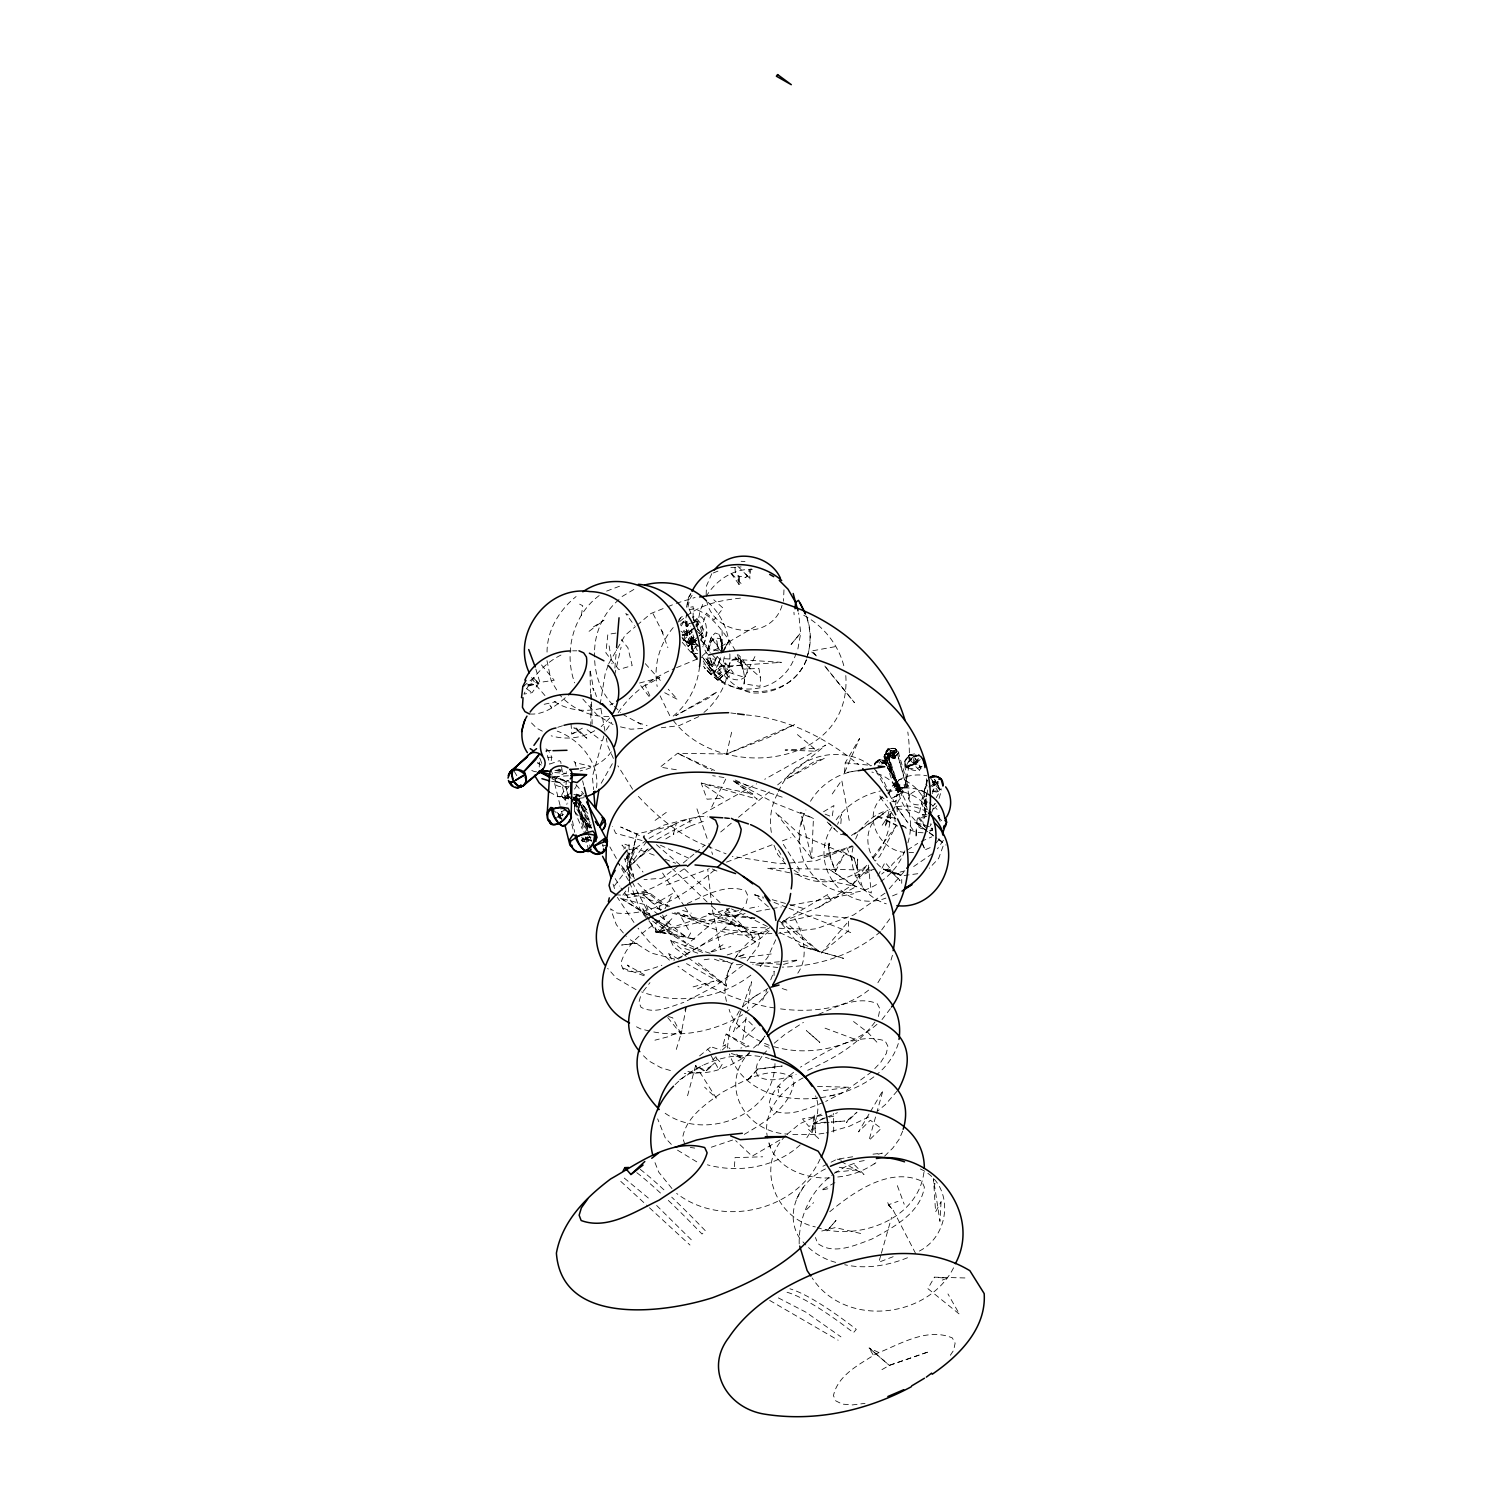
<?xml version="1.0" encoding="UTF-8"?>
<svg xmlns="http://www.w3.org/2000/svg" width="1492" height="1492" viewBox="0 0 1492 1492"><rect width="100%" height="100%" fill="white"/><g stroke="black" fill="none" stroke-linecap="round" stroke-linejoin="round"><path stroke-width="0.75" stroke-dasharray="5 3.75" d="M833.748 1132.111L833.468 1113.442M590.795 726.753L590.851 701.725M590.851 699.45L590.869 692.624L591.466 699.748M693.127 618.005L693.165 606.666L688.502 607.598L695.067 622.481M845.796 675.559C852.1 767.373 719.797 782.759 673.097 720.188M693.463 620.504L694.918 621.325L693.593 619.329M546.967 660.62L551.219 680.912L558.474 692.829M547.042 652.097C547.005 630.277 559.444 609.986 576.098 596.539M901.709 883.32L901.746 879.441M913.626 763.606L913.701 756.78L910.866 754.933L908.759 755.418L907.957 758.104L913.626 763.606L915.473 763.792L922.392 757.619M751.073 568.657L750.047 573.674L746.671 576.863M876.96 762.673L877.65 760.342L879.721 759.577L885.073 760.752L887.013 763.699L883.357 760.23L879.18 759.764L886.136 761.797L903.182 792.047L891.582 798.574L875.729 770.506M774.031 975.6L774.143 971.18L770.04 981.549M783.971 589.844L783.487 601.239M883.674 762.86L884.719 762.337L898.706 786.955A6.043 2.536 -18.6 0 1 905.495 784.848A6.043 2.536 -18.6 0 1 908.124 787.011A12.178 5.129 -18.7 0 1 902.38 787.72L901.746 787.683A12.178 5.129 -18.7 0 1 899.564 787.291L897.68 784.55C892.197 780.502 877.706 730.222 895.909 756.686C888.281 754.094 893.335 755.922 885.297 759.54L884.047 754.113L887.927 748.947M862.376 887.143L853.909 857.676L799.768 834.476L775.654 812.543L811.629 858.478L800.626 812.263L813.438 818.493L811.629 858.478L839.642 849.936L853.909 857.676L857.639 869.985M774.982 1063.609C774.18 1116.65 702.471 1142.574 662.821 1111.521M734.978 567.687L735.295 571.902L738.13 576.043L739.044 584.416L738.577 575.968L739.472 576.77L739.044 584.416L730.017 572.014L741.729 584.174M925.525 814.203L926.681 793.558L924.387 807.974L925.133 814.371M539.227 767.019L539.731 758.029M734.437 1166.688L735.034 1157.643L762.692 1156.785M689.957 642.754L690.759 641.709L690.796 643.705L689.957 642.754L691.094 642.511L692.456 649.542L694.88 651.612L694.134 652.396L692.213 649.151L695.869 653.533M722.706 1046.228L725.69 1044.885L722.706 1046.228L726.138 1034.049L749.04 1046.19L740.759 1048.055M727.35 1048.186L729.961 1027.596L739.976 1009.73M844.491 772.744L845.237 762.841L859.541 738.54L844.491 772.744L855.662 771.066M909.467 754.989L904.823 761.069L906.036 768.268L914.204 763.083L915.081 763.699L906.203 767.653L914.204 763.083M840.835 823.696L841.6 814.352L837.59 824.311M614.89 668.062L616.401 649.785M943.075 846.15L938.654 858.404L929.33 868.232M721.419 653.123L721.68 649.915M707.208 650.922L711.497 636.823L715.227 633L719.2 634.436M692.307 649.729L690.759 642.437L692.008 628.654M566.028 784.717L566.326 781.547M884.066 757.265C885.036 751.427 893.428 749.04 898.072 751.464L908.274 786.303M799.19 1243.88C798.649 1216.819 810.529 1190.467 832.834 1174.633M874.648 764.948L878.228 760.155L882.332 762.766M628.841 887.05L627.442 897.792L650.531 893.633L668.211 906.856M629.139 884.887L630.258 876.289L621.064 865.248M876.475 884.532C828.209 913.757 780.857 857.713 805.904 810.007M799.414 839.623L800.141 834.233M801.39 824.61L802.025 819.742M687.514 604.913L688.539 597.285L690.871 593.312M923.94 1172.32C917.822 1219.598 858.702 1241.046 817.336 1227.618M581.414 615.338L582.738 605.715L579.642 604.167M917.767 873.715L902.753 875.673L889.493 871.272L892.123 864.409L904.283 852.492M697.268 645.794L691.169 651.221L697.212 658.96L693.575 654.354L688.11 637.774L685.816 618.975L686.656 613.044M853.032 847.214C847.232 871.123 862.898 896.748 886.285 903.816M690.684 637.923L692.195 643.817L693.575 639.564M561.011 813.401L558.996 821.551M746.149 1017.488L742.792 1039.831L755.101 1027.671L746.41 1019.017L733.598 1031.681L751.502 981.755L747.492 1008.555M574.289 810.044L576.21 797.66L574.961 800.514M932.966 791.45L936.771 792.047L940.035 790.2L934.738 784.121L935.633 780.875L934.514 779.495A8.542 2.853 60.2 0 1 939.345 788.914L937.535 790.947L933.6 791.04M589.564 828.004L588.855 826.493L591.298 824.871M721.028 652.06L722.109 645.122M698.368 624.682C697.491 622.649 699.282 626.398 695.757 626.043M600.138 704.485L605.211 673.657L608.009 665.674M696.615 624.29L697.193 620.877M691.001 636.674L698.442 646.241L689.938 635.387M697.286 626.192L700.028 610.843L703.459 602.787M560.097 815.322L558.213 814.669M797.884 648.964L800.682 633.279L798.63 612.988M825.449 1168.945C800.272 1180.657 783.058 1213.127 799.843 1238.491M908.833 798.985L910.307 791.133M927.726 789.977L924.387 807.974L925.544 808.739A8.467 7.591 16.9 0 0 927.632 809.466M709.185 650.829L708.122 650.325L709.67 644.003L713.437 638.818L716.925 641.168L718.118 649.654M883.917 756.295L887.759 758.551L894.995 758.533L895.2 757.209L892.458 754.989M667.707 1017.525L681.079 1034.012L686.581 1005.422L684.94 1010.233M699.524 666.663C697.473 686.935 686.954 706.481 670.262 718.305M923.996 797.008L927.315 780.018L923.007 795.851M907.863 842.887C916.722 814.986 902.66 778.059 871.906 772.091M898.296 1043.542C894.547 1055.403 886.658 1066.668 876.792 1074.464M878.434 1016.462L879.982 1008.965L877.184 1003.65C857.303 995.276 835.632 1007.324 817.299 1014.858M686.469 607.281L688.539 597.285L692.046 592.828M629.475 880.373L628.449 869.892L636.786 833.897L674.328 825.412M889.064 794.322C891.694 777.518 912.675 772.8 926.756 775.784M693.631 637.998L691.766 646.577L693.612 640.329M919.576 812.487L921.552 803.311M687.943 607.113L689.677 599.225L692.046 595.271M904.693 763.699C905.644 768.082 913.999 771.961 919.426 770.226L920.974 768.1L920.359 766.403L913.701 756.78A10.071 3.506 60.3 0 0 908.945 755.642L904.6 762.002M731.621 732.236L726.623 754.019L677.592 753.273L660.173 767.13L678.431 770.096M908.106 768.044L915.249 769.219M919.426 770.226L913.29 764.109L914.13 762.804L915.211 764.837L919.221 762.543M628.449 869.892L636.786 833.897L620.672 827.016L639.583 835.688M913.775 764.762L906.371 766.776L906.782 764.967A10.071 6.043 -45.8 0 1 919.035 755.362L919.408 755.213M614.629 675.074L621.101 647.192M775.709 939.792L767.709 957.342L758.421 968.849M877.259 760.845L877.091 761.591A6.863 2.536 61.6 0 0 877.091 762.598M806.836 658.009C811.331 644.413 811.033 629.232 806.128 615.804M596.539 787.869C599.915 763.363 579.605 739.025 557.225 731.136M886.229 758.216L896.431 755.232A7.553 3.264 -18.7 0 0 898.37 752.266C894.846 743.575 882.201 751.129 885.726 758.85L892.458 755.94L897.307 750.868L895.181 748.872A7.74 6.378 -63.9 0 0 885.017 756.108L885.017 757.768L891.172 756.668L894.995 758.533M746.093 903.592L747.996 895.965L745.478 890.724C725 883.115 703.571 896.524 685.126 904.544M807.582 655.286C811.816 642.287 810.995 627.684 805.997 615.021M689.173 643.238L689.509 644.208L687.476 639.956M921.888 799.824L926.644 781.864A8.337 7.497 16.9 0 0 926.532 783.822L926.774 785.874L926.532 783.822M687.57 1095.743L695.608 1065.568L706.182 1070.79L712.654 1065.12L704.075 1070.566M640.46 996.637L638.968 1002.083L641.019 1007.287C654.596 1014.672 670.449 1006.559 683.802 1002.382M687.252 621.642L686.04 625.931L687.308 636.748L692.661 646.875M665.824 838.896L673.34 834.27L676.435 823.248L689.565 818.586L700.979 816.441L707.656 816.851M603.85 735.985L592.417 776.511L593.536 789.585M880.746 1255.499L878.825 1262.213L893.167 1256.693M881.38 1253.261L891.582 1217.416M892.44 955.29L890.482 961.948L877.352 983.62M885.726 758.85L891.974 754.56M939.046 798.425L941.62 789.809M720.543 657.804L717.671 665.563L720.934 657.394M717.204 656.368L713.885 663.642L711.199 664.723L708.998 662.317L707.879 657.021M676.286 1049.417L681.937 1030.767L667.931 1036.809L654.932 1040.185M703.664 645.402C706.052 636.58 709.39 623.19 701.072 616.625L697.249 618.024L694.899 621.194M932.463 793.576L934.384 787.328L932.369 791.45M782.05 605.454C771.233 642.045 713.456 636.562 706.574 600.567M693.966 637.308L692.195 643.817L686.432 630.818L684.809 617.539M708.569 649.43L712.542 638.371L721.997 652.675M748.704 571.305L749.413 569.347L749.917 578.952M904.842 850.888C900.086 862.917 891.899 874.125 880.914 881.287M682.273 635.928L686.078 633.913L687.458 630.333L684.175 632.794M881.828 764.221L883.357 760.23M931.549 812.73L935.186 803.423L929.852 809.578M762.673 1000.237L766.776 989.867M646.745 840.015L635.723 848.314L627.405 868.773L613.883 886.546M874.424 764.426L875.356 762.543M927.203 780.074L926.122 784.009L927.147 787.981M939.27 815.788L937.871 816.404M796.113 653.067C783.393 696.839 728.283 700.028 703.515 666.253M700.513 640.217C704.093 632.44 699.767 623.115 693.351 618.192M902.716 1131.085L899.061 1139.422L892.775 1148.094L884.271 1156.468M724.31 656.778C716.104 691.188 767.056 684.175 738.447 654.82M891.097 813.289L884.942 826.978L889.437 809.522L878.564 795.161L887.479 800.887M601.183 783.263L613.454 761.759M683.802 621.605L680.464 627.367L680.856 623.749L683.802 621.605L681.881 620.541L690.348 626.136M777.556 793.669C771.122 805.531 768.958 819.388 771.401 832.648M778.526 791.581C797.94 743.874 873.808 739.472 888.673 793.688M711.497 636.823L708.588 644.544L707.264 654.093L702.751 646.502M932.892 784.755L935.633 780.875L940.035 790.2M729.625 669.871L717.708 680.184L728.6 670.99M832.182 826.792C807.209 863.626 843.26 914.372 885.912 898.091M927.371 801.782L924.387 807.974A8.075 7.236 16.9 0 1 927.353 795.478M723.322 652.19L729.159 640.255C719.909 627.722 709.744 613.343 694.022 608.867L689.453 609.594M754.915 656.573L744.62 677.256M678.226 622.127L680.277 618.229L683.709 615.823M711.703 807.023L726.343 777.91L712.654 775.672M701.576 639.583C705.996 631.396 701.109 620.616 693.239 616.438M665.003 908.759L672.78 893.428L654.466 904.245L643.537 894.79L663.063 912.582M855.625 839.026C861.015 824.815 873.603 814.39 888.057 810.156M719.069 679.214L730.11 669.46L719.2 679.158M559.985 814.874L558.344 814.781M891.843 755.008L895.181 748.872M560.955 655.063C544.431 663.175 531.842 677.685 523.934 694.116L532.103 692.642L538.892 683.187M877.818 875.99L885.11 862.264L899.993 880.634L888.281 868.81L881.697 874.032M528.709 686.003L538.798 683.261L533.465 677.909L524.55 685.406M915.267 762.356L919.184 757.451M943.373 840.332L937.48 848.799M727.872 667.148L731.695 660.21L739.342 657.133L743.296 669.125L758.924 668.416L760.678 678.58L759.987 686.376L744.06 683.802L744.676 677.424L725.616 671.4L724.739 666.122L727.872 667.148L745.515 664.35M769.872 927.614C743.277 940.799 718.566 970.415 726.473 1001.374M736.19 956.894L737.943 953.705M724.179 649.132L729.159 640.255L735.314 650.475M803.386 1186.998L794.826 1202.16M806.836 1137.762C814.874 1125.733 821.607 1110.16 815.583 1095.855M820.115 1159.004C796.28 1211.206 721.886 1228.289 676.641 1193.432M608.717 663.679L624.999 635.368L635.368 626.621M729.159 640.255L722.165 652.396L720.748 638.837L715.06 637.886L712.952 640.087L720.207 650.624M936.249 797.642L938.431 793.875M964.932 1277.954L934.458 1277.171L927.875 1288.622L959.468 1314.21L947.98 1293.956M678.823 620.057L681.434 616.942L685.145 615.581M868.997 1114.076L858.478 1131.906L870.321 1120.212L881.194 1128.381L868.978 1140.447L883.022 1090.316L870.172 1112.099M806.351 659.968C797.605 681.825 774.74 694.694 751.614 692.866C733.038 688.894 720.785 672.109 709.95 657.767M874.965 1021.983C857.713 1045.463 830.969 1060.215 804.673 1071.592M953.575 1267.808C927.353 1319.338 844.285 1327.6 812.114 1277.879M806.426 659.8C788.205 705.268 720.543 699.636 701.594 657.599M761.964 1056.355L757.339 1063.535L755.586 1070.976L757.992 1076.366C769.741 1083.229 784.083 1078.287 796.131 1074.576M743.594 907.397C726.604 931.605 700.028 947.476 673.862 960.233M643.294 991.266L649.952 982.65M950.348 1355.258L953.705 1350.185L955.122 1343.136L952.325 1337.932C926.756 1326.985 899.228 1344.721 875.99 1353.822C859.672 1364.359 837.777 1374.971 833.45 1395.691L835.912 1400.951L842.29 1404.103L852.212 1404.942L865.024 1403.375M673.209 627.572C659.632 643.742 653.254 665.693 657.189 686.562M768.044 991.751L759.745 1001.617L744.452 1013.385M606.349 729.886L611.589 722.259M618.154 712.691C631.34 692.717 652.433 677.872 674.403 668.547M882.854 763.68L884.681 761.013M890.388 1008.667L881.474 1020.267M832.238 793.949L841.749 780.279L849.694 822.95M882.164 825.207L891.06 812.45M892.328 810.622C909.076 788.615 911.575 758.682 907.807 732.031M711.815 573.655L706.481 585.908L706.07 597.322M750.607 1051.151C717.484 1083.901 744.116 1132.204 787.552 1134.088M938.356 783.449L933.731 785.165L938.412 791.637M707.003 658.681L708.551 665.898L712.076 669.666L715.862 668.118L718.156 664.891M625.801 891.022L620.635 898.24L650.81 917.3L687.98 937.703L690.516 933.209L679.718 914.559C707.394 926.83 743.128 945.201 772.278 928.136M881.697 929.926L890.631 917.692M810.51 801.26C820.805 783.99 839.437 772.017 859.578 770.525M760.864 1041.565L757.656 1045.892L764.892 1036.157M785.538 1135.897C754.877 1165.644 775.448 1218.442 815.285 1226.909M702.881 644.451L704.802 641.858L707.096 632.254L701.65 627.442L706.35 613.081L713.997 619.907L723.154 608.195L713.829 599.784M762.375 1039.57L764.967 1036.063M827.687 894.547L782.479 921.478L819.089 907.117L852.286 884.924L867.337 864.689M872.801 857.322L896.039 826.046L879.739 856.315L875.151 861.089M706.033 596.744C715.582 580.444 733.038 568.657 752.322 569.329M906.017 786.396L901.205 789.287L898.184 785.165L893.913 787.59L901.187 791.581L900.478 789.175L893.913 787.59L893.428 785.165L897.68 784.55L886.882 753.106L884.812 754.672L893.279 778.003L887.815 753.889C893.745 747.417 884.346 755.064 892.458 755.94M611.272 751.782C603.962 762.114 592.287 768.399 580.052 770.916M896.356 749.711L891.041 754.989L898.165 751.707M897.587 826.064L878.023 816.795L889.885 809.112M574.364 806.799L578.952 801.185L576.565 797.66A16.654 2.406 -25.5 0 1 575.502 797.493L570.485 798.313M903.928 871.794L888.02 890.164M936.23 842.793L940.706 837.31M897.252 1090.932L885.334 1104.658L877.725 1110.981M873.23 858.124C884.831 845.498 890.948 828.097 890.705 811.014M927.11 814.93A7.236 6.677 -87.2 0 0 920.527 816.217L919.333 817.616L924.853 824.74M924.536 826.624A7.199 6.658 -87.2 0 1 924.219 817.877L925.394 816.497L920.527 816.217M556.404 818.082L559.146 815.434M836.191 819.817C846.635 804.897 862.842 794.9 880.485 790.965M878.378 816.348C856.781 834.606 870.75 872.951 898.911 873.995L900.142 875.207L895.405 873.007M609.818 717.95L601.164 726.641M878.023 816.795L878.713 816.049L896.841 825.281M753.516 1047.999L764.072 1038.413M625.036 859.765L635.723 848.314L627.162 850.179M742.792 1006.764L752.975 997.682L771.066 986.436M763.102 1054.564L769.368 1047.962M874.76 1068.589L880.877 1062.118L886.397 1053.315L887.852 1046.097L885.166 1040.931C855.42 1031.569 825.039 1052.233 800.421 1067.172M747.1 960.904L758.514 946.021L760.305 938.673L757.861 933.582C730.11 925.506 702.415 945.219 679.196 958.368M715.992 1056.634L712.784 1059.991L716.682 1057.716M722.389 1049.92L726.679 1045.911L729.961 1048.671M882.537 796.933C861.518 815.378 878.825 850.179 904.581 852.38M819.089 907.117L856.147 886.565L828.937 869.146L852.286 884.924L869.053 867.449M632.459 876.457L627.405 868.773L648.106 848.817M675.093 1084.609C697.939 1062.397 731.584 1051.002 763.195 1057.026M703.944 712.43C722.016 697.473 731.938 673.433 729.569 650.12M915.1 763.27L918.065 760.081M896.412 788.298L900.291 784.344L898.109 785.09L887.721 753.423L892.216 756.481L898.855 753.068L894.958 756.183L894.212 754.654A7.721 2.797 60.7 0 0 889.4 749.133A7.721 2.797 60.7 0 0 887.143 751.166L883.935 756.369L893.13 783.766L896.412 788.298L887.647 753.385L885.968 753.404M787.142 1134.312L799.563 1123.868L822.167 1113.666M806.519 1209.62L813.606 1202.645M619.012 599.56C604.204 612.037 595.084 631.284 594.599 650.512M647.304 849.246L627.405 868.773L624.719 858.497M629.68 882.462L640.963 911.556L658.233 932.034L695.216 939.326L671.419 933.6L642.716 908.777L655.827 932.034L658.233 932.034L672.183 918.419M933.47 783.971L937.554 781.491M706.182 1070.79L714.855 1062.733M626.286 857.042L635.723 848.314M714.481 870.06C687.495 892.589 653.85 916.554 617.017 913.067L610.545 908.777L616.345 924.742L626.323 936.472M769.182 930.971C757.171 942.217 742.475 950.721 726.585 955.085M891.526 798.5L903.182 792.047M876.979 1024.351C848.612 1048.596 807.023 1057.25 771.401 1045.892M655.827 932.034L663.157 933.414L655.678 927.334L655.827 932.034L671.419 933.6L658.233 932.034L670.878 920.583M884.271 763.4L885.8 762.076L884.029 763.046M888.71 754.094L896.095 750.495M683.187 640.217L692.363 632.03M565.282 697.734C555.509 706.406 543.237 715.246 529.492 713.959M702.49 655.715L708.607 650.27L709.222 651.202M719.573 678.823L722.613 682.049L733.206 672.631L725.429 662.952L710.975 674.347L721.811 664.835L727.648 669.181L717.037 678.636L715.918 675.279L703.72 663.959M893.913 787.59L897.345 784.55L895.088 782.796L897.68 784.55L894.715 786.937L900.068 787.44M800.216 1144.905C775.598 1167.397 739.006 1173.421 707.376 1164.804M829.776 1211.728C853.834 1191.754 889.959 1166.464 921.758 1181.179L924.369 1187.11C920.396 1213.35 892.906 1227.655 871.682 1239.143C855.289 1245.242 833.73 1255.313 817.728 1243.47L815.434 1237.483M767.392 926.476L729.868 908.106L683.131 947.924L698.442 953.444M637.084 625.167L650.904 613.51L665.693 607.561M742.979 965.249L715.507 985.951L685.779 1001.468M697.603 637.289L692.493 641.504L695.216 639.732M699.3 635.872L702.695 633.074L697.566 629.568M683.299 862.917L693.985 854.077M695.757 852.603L704.672 845.255M720.692 831.995L731.36 823.155M738.484 817.28L770.525 790.779M777.649 784.885L825.71 745.123L764.725 779.272M774.255 1043.188L784.867 1034.441L803.405 1022.393M559.985 815.993L555.695 810.697M793.613 1072.244C783.319 1080.805 771.084 1090.335 769.051 1104.434L771.364 1109.675C788.168 1118.254 807.731 1108.5 823.826 1102.252M871.701 1071.834L845.125 1091.342L825.766 1101.413M711.889 665.917L712.635 666.682L707.991 662.411L713.903 667.95M699.58 1055.888L711.982 1045.892M679.699 621.511L684.865 617.39M686.581 616.01C701.744 604.018 721.643 600.138 740.442 598.143M695.496 640.404L693.948 640.516L694.862 640.236M622.089 596.52L636.898 587.624M876.457 761.2L875.543 762.263A6.863 6.378 54.2 0 0 874.536 765.004M932.22 853.797L913.477 866.665M691.467 630.78L688.856 632.85L692.027 637.177L690.927 639.882L697.846 646.129M866.833 865.453C847.381 882.257 816.478 888.617 794.677 872.428M737.346 661.143L742.736 664.667L739.342 657.133M694.06 628.449L684.921 634.137M699.039 635.89L702.695 633.074M749.581 1053.483C731.397 1066.556 707.506 1077.709 684.921 1070.659M599.169 595.588C572.779 615.04 563.603 652.619 574.681 682.851M640.795 856.408L652.974 847.269M589.06 631.321L603.98 620.168L591.97 627.852M678.133 866.181L662.056 878.21L644.022 879.59M684.119 868.848C664.425 882.611 641.206 897.643 616.14 894.734M868.605 990.128C843.577 1010.476 807.676 1012.826 776.922 1008.406M837.758 1176.983C852.118 1175.659 865.957 1170.008 877.538 1161.466M708.607 650.27L701.259 640.255M874.181 1163.984L875.841 1162.734M921.888 766.31L915.64 769.145M709.726 665.544L707.003 658.159L710.36 668.547M655.1 820.395L666.887 811.965M930.318 777.593L935.167 784.344L938.673 781.845M750.849 975.153C720.431 998.801 677.722 1005.16 641.672 991.9M880.429 931.679C853.349 955.067 817.653 966.331 782.2 967.133M692.139 629.866L685.667 634.137M666.849 915.081C649.281 928.136 626.808 941.079 620.821 963.59L622.929 968.942C635.2 975.6 649.691 969.371 661.87 965.268M884.998 893.167L853.573 914.988L816.572 928.677L778.582 933.227M591.914 840.91L586.524 839.53L582.402 841.749L581.824 840.22L583.67 836.881L591.634 840.686M851.447 835.464L883.749 813.55L852.902 835.222M907.397 850.03L917.729 843.39M752.975 997.682L757.097 994.903M696.727 640.348L688.017 646.316L681.993 637.308M921.907 766.403L920.005 767.671L919.408 765.788A10.071 3.506 60.3 0 0 913.701 756.761L908.46 762.039L907.08 768.287M919.389 1251.042C952.232 1234.126 954.6 1181.589 917.487 1167.788M873.864 1076.851C832.499 1107.978 749.413 1110.775 729.402 1053.986M696.652 640.478L688.017 646.316L693.631 642.548M679.737 1079.798L690.33 1073.084M694.75 1070.23L702.508 1065.325M884.047 763.195L885.148 762.598M822.148 1115.419L802.472 1118.925L808.906 1126.497L822.819 1118.422L833.767 1116.109M648.125 833.599L663.959 825.076L689.565 818.586L690.386 825.971L673.34 834.27M698.76 716.608L679.047 725.672L661.31 727.742M823.528 811.76L833.935 805.512L832.088 816.982L821.794 812.786M834.308 1173.327L845.703 1166.52L857.378 1162.212M695.962 624.924L697.025 624.29M682.627 635.126L694.284 628.281M755.679 626.323L710.005 652.881M853.051 846.244L816.068 860.753L787.142 863.215M779.831 1140.019L752.099 1156.188L735.649 1140.615M881.958 1369.637L889.344 1365.367L929.124 1351.621L889.344 1365.367L869.034 1347.929L873.454 1355.351M722.967 944.772L709.67 952.437L730.838 946.581M887.665 793.166C899.769 785.911 916.144 786.228 927.875 794.08M803.162 1077.858C781.454 1088.936 761.424 1113.33 767.765 1138.75M906.371 766.776L921.907 757.936M928.845 786.993L937.927 781.864M931.735 786.788L935.13 784.848L933.973 784.065M742.606 1014.653C715.806 1031.009 682.571 1037.966 651.724 1031.569M930.169 847.624L923.156 850.682M819.537 1120.455L837.441 1112.696M885.017 757.768L892.85 753.367M893.988 752.733L897.307 750.868M656.984 839.567L756.593 783.822M744.303 1134.368C764.501 1122.413 789.361 1107.679 794.005 1082.8L791.637 1076.888C769.07 1064.542 742.624 1081.719 722.445 1092.181C706.257 1103.707 686.32 1116.669 682.627 1137.687L684.623 1143.674M570.988 723.508L571.828 733.971L583.428 727.592M834.923 1182.652L821.141 1190.168L831.436 1188.005M589.471 836.975L583.876 839.977L581.675 837.143M868.754 1116.948L849.302 1126.292L826.195 1132.932M590.981 837.143L583.577 838.56L586.524 839.53M566.139 809.298L558.456 813.401L559.929 816.292M559.071 816.665L563.771 814.259M610.023 705.007L613.268 703.31M894.715 786.937L898.184 785.165L902.38 787.72M822.931 1166.24L829.03 1163.201M831.081 1162.193L837.18 1159.153L852.79 1156.766M606.629 591.093L620.336 585.946M676.435 823.248L648.591 838.635L627.405 868.773L627.2 852.51M594.711 730.707C581.656 738.372 565.692 739.976 551.201 735.817M909.691 754.877L915.64 753.647L919.93 755.288M907.957 758.104L909.374 757.675L915.473 763.792M864.689 873.958L870.657 871.123M921.235 841.376L931.903 836.825M697.305 988.916L713.959 981.158L689.621 987.835M897.121 893.969L889.736 897.028M581.88 839.194L584.211 838.933L585.013 844.77M571.828 733.971L579.232 730.782L586.822 738.223L573.842 727.798L579.232 730.782L575.931 727.872M584.174 797.698L571.399 799.283L575.968 798.462L575.408 797.362A16.654 2.406 -25.5 0 1 576.919 795.292A8.337 1.194 -25.4 0 1 582.384 793.986A8.337 1.194 -25.4 0 1 577.46 797.567L587.177 810.417M887.852 749.003L893.839 748.369M732.609 1140.037L710.752 1147.404M886.006 761.666L884.719 762.337L899.564 787.291L895.946 785.407L897.68 784.55L884.812 754.672L886.957 753.684L891.47 755.269M739.566 956.577L745.496 954.097L737.216 956.969M739.472 576.77L738.13 576.043L745.552 577.311M676.529 667.67L702.005 657.058M744.862 577.609L747.38 576.565M667.801 606.722L674.142 604.167M676.249 603.309L695.141 597.434M713.288 572.965L719.032 570.69M942.235 1280.117L946.972 1278.271L934.458 1277.171M907.49 1257.756C887.721 1265.664 865.733 1269.394 844.696 1264.712M666.346 885.054L709.315 868.698M726.492 862.152L773.77 844.174M782.367 840.91L790.947 837.627M693.165 637.084L692.139 637.457M824.498 855.867L852.174 845.815M887.759 1202.627L888.598 1204.734L898.016 1201.321M690.386 825.971L706.443 820.302M854.935 875.879L874.443 869.071M574.662 800.626L580.854 798.481L578.803 800.085L589.657 820.413M904.861 870.862L894.118 873.659L882.705 868.792M664.854 930.598L658.233 932.034L729.868 908.106M883.712 762.916L887.031 763.009M937.666 816.031L939.214 815.527M887.74 753.796L884.812 754.672L893.279 778.003L887.74 753.348L884.812 754.672L887.945 754.15M781.491 922.541L815.434 914.988L848.65 918.065M557.747 727.294L563.995 725.317M930.001 831.156L932.481 830.167L930.84 823.696M573.655 798.593L575.408 798.071L578.15 800.7L573.991 803.274L578.952 801.185L591.615 825.71M783.524 964.41L798.574 959.971L752.658 964.224M934.607 783.524L932.164 780.596M527.291 684.977L536.728 682.385L538.724 683.411L522.946 686.189M566.382 798.407L569.608 797.586M901.149 787.627L896.17 788.914L893.13 783.766L900.59 787.534M878.042 1154.23L882.294 1153.148L869.519 1154.547M821.775 1231.031L835.333 1227.562L860.697 1233.492M736.153 1056.019L741.505 1058.332L744.06 1057.679L731.378 1053.501M737.179 688.689L741.524 687.607L744.06 683.895L744.676 677.853L743.333 669.908L737.253 654.503M658.233 932.034L706.63 920.601L745.105 913.57M544.17 704.299L555.882 701.706M897.27 789.697L901.746 787.683L896.17 788.914L899.322 793.744L897.065 789.734L898.184 785.165L899.695 789.156L897.196 793.11L901.746 787.683L899.135 790.685L901.187 791.581L900.478 789.175M738.671 910.568L723.247 913.831L755.138 917.953M749.693 908.255L758.495 906.39M891.395 757.656L895.144 757.153L892.104 754.821L889.4 749.133L890.799 755.567M601.071 708.402C585.498 712.206 567.669 710.565 554.241 701.408M897.028 806.799C907.863 804.598 919.464 806.836 928.658 812.991M859.317 1161.503L867.84 1159.862M580.202 768.38L590.851 766.328L575.147 762.617L574.01 761.293M929.647 830.727L932.481 830.167L930.467 826.27M835.016 646.689L810.622 651.165L816.329 655.771M756.425 911.519L770.003 909.038M772.278 908.609L781.323 906.968M790.368 905.308L853.76 893.745M682.124 634.753L683.709 634.473M915.659 755.083L920.657 756.351M812.581 1098.765L819.015 1097.664M830.167 1095.725L837.758 1094.419M695.44 1073.196L699.319 1072.543L684.362 1073.531M615.991 633.093L607.841 634.38L605.883 652.843L618.751 669.535L632.179 665.6L627.89 647.696L621.269 639.583M554.949 770.525L561.645 769.462M546.091 750.98L552.32 750.028L545.941 750.905L549.895 764.016L559.351 760.696L560.731 761.685L562.372 772.035L566.699 771.961M823.957 1133.249L815.024 1134.554L791.786 1134.442M704.187 959.748L710.882 958.815M740.797 958.032L771.252 953.966M823.342 1090.615L849.041 1087.258L816.646 1086.344M834.905 1172.208L856.352 1169.914L839.25 1167.266M741.114 561.29L744.993 561.458M731.695 660.21L740.032 659.427L760.491 677.517M669.647 906.259L630.78 893.764L648.647 892.123M829.086 1122.432L815.676 1123.662L811.797 1132.95L814.166 1114.002L815.695 1132.857L813.662 1122.954L829.198 1121.984M831.324 1122.226L844.714 1120.996L831.398 1121.835M784.923 863.402L780.484 863.775L732.274 856.352M642.66 728.432L630.855 729.215L618.863 726.492M730.838 567.669L741.095 566.941M719.759 666.644L781.398 662.336L722.52 658.55M694.545 653.627L697.771 653.403M556.553 770.338L563.137 769.891M568.396 775.784L550.25 776.884L568.154 780.67M814.054 748.331L785.109 750.047L815.192 751.185L814.054 748.331L796.131 733.542M574.98 796.15L587.923 796.038M741.319 964.559L736.787 964.709L732.87 962.265M916.051 755.064L910.978 755.698L906.819 758.085A9.847 7.106 -7.1 0 0 904.6 763.419L908.945 797.12M724.291 929.46L763.102 933.805L771.923 933.6M549.392 792.047L557.523 796.355L572.965 797.138M918.867 755.232L913.701 756.78L915.342 762.636L920.974 768.1M894.976 757.768L891.694 757.563M547.974 757.321L552.189 757.246M608.773 716.533C590.086 717.204 572.014 708.756 559.668 694.824M572.611 650.829L576.845 650.81M630.78 893.764L650.531 893.633M829.906 1177.878C804.747 1179.37 773.695 1167.21 768.156 1140.149M898.949 873.697L894.118 873.659L882.966 868.848L889.493 871.272M871.608 870.153L767.205 868.139L792.289 873.324M896.934 808.701L914.167 810.809L927.632 817.019M909.057 852.51L913.552 852.641M781.36 964.336L748.667 962.098M727.704 961.557L720.3 961.333L713.754 958.964M765.62 927.837L745.049 927.185L698.909 918.699L672.332 912.283M779.346 928.266L802.23 928.975M886.435 790.126C901.41 789.604 917.095 794.471 926.588 806.65M694.843 644.395L686.04 642.157M922.914 828.899A7.236 6.695 -87.2 0 1 918.046 817.56L924.219 817.877M923.082 832.778L916.592 832.443L904.823 827.575M694.246 644.731L690.031 644.227L683.056 639.285L692.419 644.469L687.607 643.015L682.59 638.296M729.196 818.231L722.632 817.821L731.378 818.362M554.819 772.576L566.158 773.341M918.643 755.698L909.449 757.768M712.505 658.998L714.463 659.184M845.237 762.841L871.57 765.415M754.672 918.531L708.327 913.626L745.049 927.185L718.361 920.228L763.102 933.805M891.806 801.223L895.517 801.652L897.102 794.098L895.554 805.307L892.981 799.488M674.421 959.02L651.165 953.034L627.759 938.151M755.773 964.802L777.724 967.543M730.856 712.971L737.533 713.829M746.448 714.966C788.074 718.379 826.699 738.409 858.571 764.613M878.247 760.155L878.9 760.286A6.863 2.536 61.6 0 1 881.455 762.412L881.94 763.065M690.255 1147.441L694.694 1148.094M573.972 800.048L578.15 800.7L575.408 797.362L584.771 834.755M568.396 797.996L557.523 796.355L569.739 798.929L562.353 797.362M845.293 835.035L839.847 834.121L828.881 823.715M895.89 818.306L886.696 816.721L894.305 819.388M573.823 794.453L581.749 795.907L574.662 793.539M774.665 1007.995C739.584 1002.699 706.108 987.667 677.909 966.182M551.648 781.304L559.78 782.796L567.165 789.082M794.565 873.808L856.147 886.565M637.886 722.632L647.062 725.578M573.655 799.749L578.15 800.7L573.749 803.367L578.821 801.428L579.269 805.344L578.952 801.185L575.893 803.647L576.565 797.66L587.438 811.443M837.18 1159.153L841.469 1160.123M602.488 844.957L606.647 845.927M556.143 770.562L562.372 772.035L558.885 768.995M661.273 909.598L656.853 908.535L661.217 909.822M649.486 1031.028L640.516 1028.865L633.223 1025.079M703.832 1070.808L695.608 1065.568L716.272 1098.131L704.653 1087.202M835.725 1262.363C823.211 1259.099 811.387 1251.713 802.957 1241.848M658.513 914.801L646.372 905.01L620.635 898.24L653.347 918.046M769.163 1045.295C752.714 1038.637 734.213 1027.615 729.103 1009.357M642.082 840.555L615.655 833.282L612.485 826.307M552.32 777.463L568.806 782.069M768.343 906.838L754.71 894.808L763.475 897.252M772.222 899.713L787.552 904.003M789.753 904.618L805.065 908.908M898.911 873.995L882.966 868.848M800.477 946.133L843.539 958.349L800.477 946.133L780.82 922.727M672.127 913.048L709.241 924.033L677.405 912.358M670.449 1070.547L661.012 1067.75L648.759 1060.887L642.642 1054.956M668.472 1016.537L672.668 1017.824L681.079 1034.012M718.547 651.016C716.346 650.456 707.003 647.379 708.122 650.325M927.632 831.641L914.783 822.241L932.108 827.594M903.816 826.27L901.616 825.561L903.742 826.4M582.16 839.157L583.297 839.399L583.335 837.926M682.609 910.418L691.244 913.179M782.181 988.543L787.664 990.334M765.415 1057.306L769.312 1058.574M712.355 1047.235L720.804 1050.014M782.181 797.176L732.926 780.558L757.283 799.19L701.221 783.095L707.04 799.208L723.732 798.127L701.221 783.095L752.826 794.117L732.926 780.558L774.833 803.162L813.438 818.493M764.408 1045.706L768.622 1047.16M555.733 781.416L559.78 782.796L551.891 778.544L553.439 780.241A11.377 8.337 3.6 0 0 568.545 780.428M551.723 775.971L570.858 782.647M710.173 953.276C687.271 946.767 667.894 932.258 648.927 918.401M622.966 968.084L646.222 976.533M825.039 1028.156L858.795 1040.707M654.186 855.196L624.178 843.95L625.446 848.221M664.91 859.224L675.634 863.234M686.339 956.372L673.619 946.935L670.598 940.184L704.69 953.202M719.61 958.89L732.385 963.776L727.425 972.765L726.343 986.007L686.525 963.608M754.71 894.808L763.307 898.184M774.031 902.399L786.918 907.472M789.063 908.311L851.335 932.817M693.836 640.236L695.869 643.238M778.376 1297.909L805.885 1312.158L840.928 1336.869M705.38 845.46C678.45 834.681 655.417 815.285 636.133 793.912M707.45 846.3L726.063 853.834M852.286 884.924L871.347 892.999L868.307 865.062M581.992 840.63L582.794 839.548M902.119 825.542L905.924 827.202M636.058 989.662L616.345 978.174L607.654 968.345M715.918 675.279L714.649 674.235M694.116 640.385L695.16 641.821M660.378 845.199L691.561 859.485M712.355 868.997L718.585 871.85M712.169 670.691L711.255 669.815L720.375 673.638C717.447 669.087 726.529 679.401 718.305 673.713M714.612 770.487L677.592 753.273L712.113 770.73M735.183 780.036L749.581 786.732M878.732 1352.479L869.034 1347.929L889.344 1365.367M581.824 840.22L587.811 843.073M711.255 669.815L717.447 672.78M779.887 932.593L819.5 951.971L783.692 920.377M892.104 754.821L895.909 756.686M710.733 673.769L706.108 669.684L711.926 674.776M629.139 966.928L627.274 965.063L646.577 976.048M664.705 692.736L677.443 699.412L668.248 689.211M542.305 731.173L536.635 728.171L529.418 720.841M537.53 763.102L541.279 765.098M628.244 614.909L625.726 613.548L634.436 625.446M938.263 817.094L941.825 820.805L941.154 819.686A6.714 2.182 60.4 0 0 938.617 816.851L938.207 816.609M622.332 714.164L640.945 724.291M886.173 869.388L891.806 872.466M891.694 755.12L895.293 757.134M678.562 959.132L668.602 953.537L671.568 958.964L669.908 955.663M613.044 724.534L597.621 715.507L582.812 699.021M841.022 1161.354L864.036 1174.521L852.193 1162.51M696.745 1161.839L675.857 1149.157M769.685 1300.427L838.131 1340.208M933.768 1183.1L935.204 1183.958M655.268 919.203L664.891 925.04M717.95 680.445L704.466 667.912M726.138 1034.049L748.275 1048.037M794.005 870.172L799.246 873.529L798.947 868.792L782.05 842.29M803.703 615.226C823.938 626.174 839.269 645.682 844.416 668.211M572.331 796.877L578.15 800.7L573.749 797.101M777.873 1086.083L780.185 1087.668L777.873 1086.083L778.47 1092.592M587.121 729.737L601.761 740.909M688.241 643.108L682.739 637.849L684.231 638.035A4.196 1.604 59.4 0 0 684.157 635.387M526.62 688.763L532.103 692.642M914.783 822.241L927.371 831.156M929.162 832.443L936.361 837.534M938.17 838.821L941.769 841.357M654.466 919.93L685.443 942.217M624.271 1178.083L650.661 1199.978M929.479 832.984L936.827 838.355M938.654 839.698L946.003 845.087M684.996 640.945L682.777 638.651M722.128 665.301L712.486 655.025M688.166 957.715L726.343 986.007L695.776 960.885M899.322 790.182L901.187 791.581L897.811 788.783M558.791 816.739L561.887 819.071M853.536 1021.516L867.766 1032.389L878.117 1043.523M725.354 913.738L740.89 925.693L752.546 938.002M779.421 921.068L819.5 951.971M558.176 816.926L561.477 818.679M669.479 960.158L648.833 941.377L637.998 928.117M716.72 672.444L719.703 674.85L717.82 671.698M660.247 916.219L684.511 935.801M670.598 940.184L688.595 954.973M873.697 1351.938L875.99 1353.822M656.443 844.659L679.923 864.856M736.563 1054.191L741.505 1058.332M929.236 802.752L937.088 809.317M705.809 658.737L714.164 665.618M558.791 815.658L561.887 818.437M921.385 826.605C909.188 815.192 896.319 799.376 897.587 781.771L899.396 779.645L902.343 779.272C914.409 784.046 924.779 795.684 927.036 808.571M808.515 1129.388L820.096 1139.832M711.889 906.315L744.676 934.757L755.418 941.918L751.446 935.148L726.567 908.908M684.604 869.109L721.96 904.32M620.784 1181.384L647.789 1206.226M649.468 1207.774L689.975 1245.037M645.98 916.032L631.564 901.877L620.933 887.982M827.202 822.017L834.867 829.123M656.629 1205.48L693.351 1241.81M707.077 901.951L672.612 868.941M708.029 602.32C720.99 613.622 728.749 630.967 729.513 648.032M711.125 674.347L709.297 672.594L711.591 674.906M695.981 630.314L703.515 637.569L699.002 632.888M558.12 816.087L561.477 819.332M717.298 656.834L725.746 664.388L715.209 673.769L714.649 672.407M552.264 808.925L556.721 813.233M913.981 763.923L913.887 762.543M612.746 704.839C599.765 691.113 593.797 671.549 594.655 652.769M614.35 706.387L620.747 712.617M708.887 672.165L707.506 670.729M737.813 566.307L749.618 578.187L743.837 571.921M697.883 629.493L702.079 633.746M637.923 883.283L646.801 892.272L662.038 903.928L659.24 907.267L661.777 913.067M707.376 1049.081L710.36 1052.084M716.309 1058.126L722.277 1064.15L718.92 1069.671L709.483 1052.811M703.086 642.362L709.297 648.703M697.342 657.487L691.169 651.221L696.764 657.636M738.484 660.658L734.418 656.424L736.06 658.308M533.465 677.909L538.724 683.411M671.96 1188.546L658.737 1172.134L653.757 1159.508M671.344 1144.383L665.339 1138.042L657.655 1118.869M895.536 749.077L897.196 751.539M915.64 1253.541L893.242 1210.292L888.206 1204.809M567.501 795.031L571.511 799.432M682.254 642.362L697.062 659.371M645.29 663.66L662.131 682.404M701.165 640.292L702.154 641.411M828.116 844.024L830.969 858.609L835.408 871.459L835.203 867.505L844.062 854.972L835.408 871.459L829.925 856.65L828.116 844.024L829.328 845.367L829.086 843.148L829.328 845.367M579.101 803.274L587.923 813.42M544.953 695.57L536.654 685.872L530.145 674.943M888.598 1204.734L893.242 1210.292M824.834 666.047L854.506 702.713L823.733 664.928M785.743 864.129L777.873 854.674L773.117 843.129M541.465 664.91L554.241 680.259L539.88 682.385L535.87 669.143M562.074 796.374L567.781 803.237M574.905 811.835L587.736 827.314M885.353 758.719L884.327 757.414L885.297 759.54M575.408 797.362L586.598 834.401M631.004 878.434L618.378 863.159L628.542 880.522M576.005 784.568L583.838 794.061M827.594 895.815L831.809 900.944M813.476 652.34L816.404 655.939M918.046 817.56L926.327 828.228M624.812 848.594L622.015 844.994L623.544 849.135M626.211 850.403L642.977 872.037M576.975 797.623L586.915 810.454M649.113 696.522L638.874 683.205L659.818 677.685L645.327 685.63L649.859 695.776M632.589 789.212L617.875 765.788M703.459 658.42L719.349 680.035L702.135 656.611M899.918 811.667L913.011 829.832M633.969 922.504L617.371 897.345M877.65 760.342L879.758 763.289M591.354 828.414L581.134 814.035L588.408 828.396M896.394 806.351L906.987 821.402M685.145 632.03L684.007 630.389L682.609 632.701A3.917 1.492 59.4 0 1 683.243 633.522L684.119 635.405L686.917 635.592L686.133 633.802M573.916 803.218L591 827.762M932.146 781.006L934.384 784.326M589.844 827.183L581.134 814.035L588.519 827.165M890.668 811.368L895.536 818.81M662.579 873.025L683.765 905.364M685.014 907.267L691.262 916.778M669.759 715.656L660.117 695.85M615.17 878.564L619.777 886.099M718.752 634.025L721.531 639.844L722.24 649.654M697.342 650.549L690.237 636.58L685.816 618.975M514.255 771.383L517.183 776.288M899.117 787.142L884.719 762.337L896.375 783.673M616.401 858.46L609.874 846.897M778.47 850.123L783.822 859.858M572.592 801.335L587.979 829.291M592.529 688.054L593.872 690.498L589.937 669.404L590.515 693.071M632.235 882.014L649.785 915.342M653.048 613.734L662.989 633.13L661.385 629.755L667.875 647.677M898.37 752.061L898.855 753.068M938.524 817.784L940.202 821.309M591.392 827.687L578.952 801.185L590.217 828.582M922.28 843.67L925.003 849.526L922.448 843.689M613.398 758.402L607.803 746L606.33 738.409M725.616 671.4L726.138 672.594M846.71 847.605L852.547 860.828M695.999 624.607L699.972 633.69M662.616 914.988L667.689 926.569M574.327 810.548L582.272 829.03M585.797 837.254L588.445 843.409M586.897 830.746L575.8 803.796L575.856 796.28L589.172 834.606M587.755 832.816L591.168 841.115M550.679 769.331L553.01 775.15M742.233 665.059L740.032 659.427L743.296 669.125M692.754 650.027L691.318 646.297L692.698 650.064M897.345 1185.655L904.189 1204.231M626.584 857.452L634.977 880.299M646.372 905.01L650.81 917.3M540.123 758.719L542.23 764.743M589.918 836.732L591.392 840.984M696.95 808.832L708.14 841.432M708.887 843.595L712.617 854.468M595.14 692.512L596.483 696.559M888.225 762.598L893.279 778.003M613.081 884.178L614.518 888.561M720.151 636.338L721.83 648.311M708.737 662.317L709.297 664.127L707.339 658.755M603.253 846.952L602.619 844.864M692.997 634.79L693.873 637.718M627.983 856.781L633.708 876.009M587.233 836.583L590.44 847.4M768.94 1142.779L771.383 1151.078M709.726 657.897L712.281 665.805L710.957 657.45M720.748 638.837L722.072 643.798L722.165 648.237L720.748 638.837L721.643 652.508M582.607 780.82L583.726 785.202M585.312 836.919L588.613 850.142M562.484 786.862L566.848 804.412M571.753 824.143L573.394 830.727M566.587 773.061A13.894 6.677 -13.7 0 0 554.465 782.796L561.011 809.261M561.57 811.462L562.652 815.863M568.21 796.411L565.86 786.732L568.956 802.696M576.024 766.366L575.147 762.617L575.688 767.019M720.468 949.136L712.02 907.882L707.842 870.265M572.48 820.917L574.681 832.331M926.607 784.121L926.942 785.911M600.959 709.054L605.547 734.232M609.146 645.887L612 663.791M741.655 664.276L742.457 669.33M686.432 630.818L687.308 636.748M690.74 639.993L691.262 643.761L689.435 643.518L691.654 646.633L691.094 642.511M926.401 778.749L926.961 783.188M894.64 816.795L895.163 821.514M793.93 612.242L794.136 614.76M897.065 807.247L897.252 811.723M925.32 814.427L924.835 799.917M591.541 701.949L592.156 724.105M628.971 844.248L629.624 880.205M738.521 658.028L738.54 659.016M722.091 630.594L722.333 652.806M787.049 1292.277A126.82 23.387 41.5 0 1 853.48 1332.692L856.296 1329.335A126.82 23.163 41.5 0 0 789.921 1288.827M931.083 824.199A7.236 6.677 -87.2 0 1 930.262 825.878M932.444 828.489A7.199 6.658 -87.2 0 1 930.784 829.067M636.786 1172.675A133.254 12.216 47.2 0 1 662.206 1194.644M668.304 1200.407A133.254 12.216 47.2 0 1 702.005 1234.015L705.38 1230.788A133.236 11.936 47.2 0 0 671.717 1197.162M536.542 771.793A10.146 9.008 49.8 0 1 531.693 770.394M545.997 748.872A10.09 8.971 49.8 0 1 549.336 764.072M936.734 805.755A8.467 7.591 16.9 0 1 931.959 809.391M926.383 801.838A9.996 7.106 -7 0 1 911.705 803.181A9.996 7.106 -7 0 1 912.358 792.644A9.996 7.106 -7 0 1 926.905 793.147M576.341 785.24A9.139 2.853 -39.2 0 1 574.476 789.1M569.403 793.781A9.139 2.853 -39.2 0 1 561.738 795.702A9.139 2.853 -39.2 0 1 568.676 787.161M640.273 1169.392A133.236 11.936 47.2 0 1 665.618 1191.399M569.385 786.135A13.894 6.677 -13.7 0 1 554.465 782.796M539.806 764.053A10.071 8.952 49.8 0 1 537.717 762.487M794.938 918.606A80.363 49.777 40.8 0 1 795.646 975.824M680.818 631.116A3.917 1.492 59.4 0 1 682.03 631.974M916.125 831.081L916.069 837.665L916.424 827.855L916.125 831.081M848.538 921.291L848.239 931.027L821.383 953.015L848.538 921.291M857.695 859.15L857.285 868.642L857.695 859.15M941.06 1201.787L939.941 1221.37L933.488 1178.717L935.596 1211.877L941.06 1201.787M715.302 659.8L714.407 663.735L713.213 662.952L715.302 659.8M726.306 672.127L725.802 671.232L726.306 672.127M848.556 1119.298L846.356 1122.674L856.986 1112.174L848.556 1119.298M791.133 644.376L800.178 633.466L791.133 644.376M689.024 623.731L687.01 626.379L696.783 621.157L689.024 623.731M835.949 1220.531L826.904 1230.975L835.949 1220.531M757.544 1069.055L746.951 1081.029L757.955 1069.093L782.237 1066.034L757.544 1069.055M575.502 797.493L570.802 802.342L575.67 797.586M933.861 782.013L932.556 783.058A8.542 2.406 -35.8 0 1 935.633 780.875L933.861 782.013M941.06 788.914L939.456 790.145L941.06 788.988M716.458 692.251L708.196 698.275L675.727 715.601L716.458 692.251M813.55 762.095L786.508 779.085L824.423 758.253L813.55 762.095M549.914 705.157L551.779 707.991L549.914 705.157M794.677 724.515L768.231 737.57L726.623 754.019L794.677 724.515M634.585 943.168L621.642 945.033L637.233 943.392L634.585 943.168M819.779 1042.33L806.445 1030.655L819.779 1042.33M906.166 784.027L897.513 754.225L906.595 787.347L906.166 784.027"/><path stroke-width="1.5" d="M571.063 818.194L570.298 813.569L563.696 808.627A12.16 8.784 3.3 0 0 554.371 808.403C546.632 809.335 544.226 820.171 551.723 823.416M570.69 793.725L570.858 782.647M571.1 818.101L572.107 775.187M606.293 849.172L605.976 860.697L610.937 877.594M590.515 851.074L591.392 852.007A10.668 9.623 78.8 0 0 606.647 845.927C605.696 809.541 638.184 779.906 672.5 773.863C727.816 766.235 784.307 785.053 827.687 819.313C867.878 848.985 903.63 898.65 893.148 950.702M572.275 847.195L569.739 844.509L570.877 840.91L578.56 835.949A14.081 6.434 -13.9 0 1 589.135 834.065L594.637 835.184L593.704 841.376A14.342 11.153 -63.7 0 1 573.749 849.377L572.947 848.183M595.905 841.507L596.315 836.247L596.017 839.343M522.983 772.632L535.516 759.857L539.582 753.814L523.655 771.868C533.278 783.841 514.423 795.795 508.418 780.465M507.989 778.097L510.469 771.569L526.993 757.078A10.146 9.008 49.8 0 1 540.682 754.542A10.146 9.008 49.8 0 1 542.976 769.107L539.302 773.08L542.976 769.107L537.624 772.856M509.369 781.472C511.085 784.811 520.932 776.138 525.352 775.225L524.923 773.043C521.958 769.499 514.255 767.485 511.607 771.756A9.735 4.513 61.2 0 0 512.222 776.996C512.968 787.757 528.709 790.965 525.426 776.922L525.781 779.346M795.049 608.773L795.553 602.32L793.203 593.499M616.588 647.491L619.031 617.781M776.418 935.465L777.668 921.981M942.963 786.004L941.116 779.01L938.841 779.272M924.331 1168.404C924.667 1120.828 865.826 1100.108 826.139 1112.23M599.672 826.96L604.652 820.749L604.26 818.679L601.836 817.597M791.208 888.859C796.542 860.772 775.318 835.166 750.551 824.628M899.005 1039.439C907.957 974.836 816.702 962.116 772.968 985.559M595.905 808.552L599.038 789.324M945.145 817.728L946.73 822.446L943.448 827.985C947.662 827.333 946.525 814.8 944.995 820.656M790.667 893.484L789.249 901.224L778.153 921.105M699.524 666.663C705.641 629.027 677.61 587.363 638.389 584.286M924.275 763.624L922.783 758.962M608.382 901.634L609.295 897.848M547.135 814.874L549.709 773.192A11.936 8.747 3.5 0 1 563.081 765.974A11.377 8.337 3.6 0 1 568.023 767.858M627.162 850.179C618.117 859.97 611.925 872.484 609.053 885.465L610.825 891.265L616.14 894.734M903.182 1129.257C920.247 1073.307 843.017 1052.83 804.915 1077M523.021 697.734L522.442 707.32L524.942 711.628L529.492 713.959M522.76 686.898L521.529 697.697M526.974 716.123C520.316 727.201 519.906 741.822 527.385 752.658M521.603 731.509L524.848 719.946M523.263 771.495C526.862 777.332 515.896 765.359 512.017 770.543M514.106 769.797L516.4 769.648M614.294 746.615C633.615 698.778 555.845 675.876 530.108 712.038M568.694 811.536L567.893 813.737A12.384 6.49 -45.4 0 1 551.145 824.199L549.485 821.756M570.298 813.569L571.436 817.206L570.28 820.302L565.822 825.076A12.365 5.483 61.6 0 1 558.661 823.323L553.849 815.807L552.73 807.825L550.772 807.489L547.396 812.002L547.881 819.742M942.385 833.767L944.455 828.247M508.157 775.784L509.089 773.434M955.365 1263.687C982.799 1212.716 931.773 1149.362 876.363 1158.538M613.007 713.176C621.791 698.293 620.765 677.666 608.065 665.32M946.487 817.112C952.25 807.974 952.12 795.572 945.63 786.843M767.578 1032.557C796.728 979.852 728.711 941.377 683.616 960.121C645.495 968.14 609.892 1017.376 639.807 1051.673M524.848 680.147C532.551 662.523 551.686 651.165 570.634 650.941M522.946 686.189L525.949 680.371M603.29 851.69L596.931 854.375L590.198 851.223M644.171 836.024L643.593 837.087L646.968 841.805L670.99 867.318M623.152 1170.81L624.906 1167.621L628.747 1167.49M821.234 1157.065C841.339 1117.974 813.644 1067.675 771.252 1059.208M610.918 877.688L615.189 870.34M565.412 824.852L562.316 825.934L558.679 823.323A12.365 5.483 61.6 0 1 552.077 811.816L551.63 809.485L560.451 807.004L568.079 808.272L569.552 811.182C567.016 818.269 558.157 827.482 550.194 823.472L548.758 819.873L549.783 820.693M692.046 591.317C708.439 557.71 756.034 557.822 781.696 580.481M615.786 757.861C640.982 722.37 687.551 713.456 728.618 712.691M572.145 845.404L571.007 845.162C576.882 860.809 598.217 846.952 595.066 833.972L592.865 831.119L585.162 833.04L575.39 837.385L576.639 840.313A14.323 6.192 61.4 0 0 591.093 849.246M898.501 1089.421C942.049 1007.939 810.827 996.059 767.671 1035.933M533.931 745.366L539.172 737.981M593.536 846.635L604.577 838.392L605.286 839.455L603.122 842.346A10.481 1.287 -25.5 0 0 595.849 845.404L593.536 846.635L594.86 848.612A10.686 4.551 60.9 0 0 603.589 848.892M772.651 984.981C813.625 913.402 709.483 887.609 660.173 913.346C615.245 926.551 573.17 994.754 629.512 1022.952M593.816 844.882L597.527 851.186L601.705 853.256C606.349 850.962 608.755 843.185 605.696 839.865C598.926 844.416 610.172 839.735 606.069 842.103M891.489 1007.063C917.356 973.138 889.941 925.133 850.645 918.68M509.406 782.703L512.409 781.752M587.68 1198.99L581.358 1207.886L579.138 1215.215L581.153 1220.512C607.766 1230.396 635.76 1211.131 659.24 1200.072C677.312 1187.613 700.998 1175.528 707.115 1152.794L704.709 1147.572C671.325 1138.191 638.445 1163.331 610.676 1178.922C585.815 1197.647 562.148 1221.239 556.404 1253.131C561.645 1326.463 664.145 1313.258 712.728 1297.648C765.21 1277.712 836.602 1241.195 833.599 1175.659L818.157 1151.209L785.762 1136.55L765.247 1136.717M513.043 778.973L511.793 774.255L513.285 769.76L509.145 773.36M893.186 914.186C911.239 886.472 913.029 848.351 897.494 818.903M511.588 770.86L510.432 771.756L512.427 770.208L510.245 771.868L526.993 757.078M599.579 826.624L602.824 819.22C606.834 820.507 606.293 828.004 601.891 830.167M587.923 796.038L592.809 793.949L594.972 791.208M714.426 569.925C731.155 547.974 769.518 553.439 780.502 578.374M946.264 821.159L945.779 819.425L946.096 820.805M943.597 827.799L943.783 827.575A6.714 2.182 60.4 0 0 943.877 825.971L943.69 827.65M906.763 868.325C942.739 824.181 935.615 755.847 899.452 713.605C853.424 660.21 776.306 639.061 708.495 654.969M568.564 694.824C577.796 684.567 588.78 671.792 586.431 657.002L583.689 652.881L578.971 650.792M673.545 1086.213C656.107 1104.005 646.241 1130.824 652.843 1155.386M515.878 779.962L524.363 774.721M512.539 770.152L528.299 755.101M625.857 1169.057L624.906 1167.621L630.911 1174.502L644.805 1161.522M569.552 819.966L570.858 818.754M717.577 867.206C728.32 856.912 739.566 844.733 741.188 829.272L738.484 822.297L731.378 818.362M590.328 850.44C582.626 853.946 577.143 841.264 576.173 835.11L574.401 835.688L573.282 834.308L569.813 839.362L570.559 846.02M603.421 829.011L605.51 824.293L604.652 820.749M570.69 773.639L586.543 774.702L577.106 782.554L572.63 781.603M526.601 782.386L540.831 771.14L523.636 785.463L524.83 783.785M520.95 785.109L517.538 787.776L515.486 787.31M630.911 1174.502L643.071 1165.047M651.743 1158.296L658.681 1152.887M530.126 753.609L536.579 748.686M616.644 701.147C665.078 674.869 644.675 592.865 589.899 591.578C547.396 585.013 510.842 633.988 529.287 672.892M687.439 866.367C700.252 855.681 715.19 843.409 717.745 825.915L715.601 820.208L709.875 816.982L722.781 817.803M926.308 1377.135L931.642 1373.144M932.202 1374.244C958.852 1355.986 986.51 1328.458 984.179 1293.583L969.856 1270.68C921.291 1241.344 859.765 1254.175 810.529 1275.175C779.048 1288.901 748.089 1308.577 728.786 1337.578C704.168 1369.376 726.884 1407.515 763.382 1413.95C814.017 1422.361 866.348 1410.947 911.258 1386.777M520.876 785.314L517.538 787.776L522.76 786.06L520.615 786.881A9.735 4.513 61.2 0 1 516.586 784.307L515.281 782.796M510.376 771.7L512.334 770.264M798.015 610.862L795.553 602.32L798.518 600.343L805.158 613.249M592.809 793.949C636.394 770.469 612.503 712.467 563.995 725.317M911.631 1385.919L924.462 1378.235M901.97 891.153L911.948 884.607L905.327 888.076C931.045 873.752 945.126 837.068 929.255 810.846M510.768 784.438L510.003 782.479L512.838 786.247M582.812 591.802C623.861 563.137 688.707 598.124 678.897 650.493C674.794 683.523 646.95 713.624 612.988 715.88M903.704 1389.742L887.833 1396.531M541.148 770.599L538.966 771.513L550.044 777.537M930.094 777.183C935.092 774.273 942.478 777.612 943.037 783.524A8.337 7.497 16.9 0 1 942.907 785.501M830.373 1166.296C853.536 1156.263 880.466 1153.726 904.581 1161.839M555.975 728.003C542.454 729.83 536.989 744.247 542.678 755.866M674.888 1147.311L696.764 1139.963L715.824 1136.065L742.326 1133.286M770.991 987.126L779.01 985.074M857.9 770.73L884.737 766.702L878.154 766.067M644.637 585.032C666.122 579.213 690.759 584.622 706.406 600.791M686.432 865.36C638.427 865.416 572.928 911.743 604.745 965.063M699.58 596.987C784.531 582.533 880.299 635.872 905.066 720.487M785.762 1136.55L740.293 1139.683L730.707 1135.953M547.75 770.935L538.966 771.513L548.366 775.989M569.739 769.462L578.523 768.865M570.671 775.654L586.543 774.702M552.954 750.7L566.979 750.289M550.492 771.252L538.966 771.513L550.996 774.628M896.878 905.644C939.755 910.959 966.76 851.559 934.365 822.726M646.968 841.805C685.779 842.01 723.023 859.709 752.733 883.861M695.03 864.95L716.421 867.001L735.612 873.603M737.533 713.829L744.228 714.687M541.932 778.675L549.615 780.931M735.649 819.761L748.424 823.92M930.281 777.574L936.398 776.511L940.165 778.227M603.57 818.772L604.764 819.705M589.396 653.198L603.924 660.807M843.167 833.562L847.102 835.333M769.667 574.401L773.733 576.658M927.875 794.08C937.032 798.798 943.317 808.179 944.809 818.325M775.355 1056.728C752.49 948.166 575.949 1023.493 659.259 1109.507M743.24 876.382L759.186 887.125L770.021 900.888M530.22 748.667L533.632 751.017M594.637 835.184L596.296 836.397M920.657 756.351L924.052 760.715M549.392 792.047L539.134 782.852L534.509 775.262M862.73 768.604L879.049 786.452L886.994 797.418M928.658 812.991C935.577 818.754 941.956 826.064 943.093 835.315M512.539 786.004L510.991 784.624M779.253 580.388L788.018 589.191L795.553 602.32M602.358 703.646L605.603 707.003M609.314 710.882L612.466 714.127M764.762 895.871L774.311 910.493L775.859 920.433M754.057 1018.327L760.174 1025.657M762.897 1028.846L768.828 1035.933M585.144 795.646L604.391 818.996M595.588 821.794L598.311 825.225M549.951 821.066L551.275 823.23M810.865 1276.052L807.135 1270.606L799.731 1246.081M941.601 779.757L941.321 779.29A8.542 2.406 -35.8 0 0 939.773 779.16M946.115 819.239L946.189 819.388A6.714 1.287 -25.7 0 1 945.555 820.302M586.58 801.875L607.561 841.339M890.239 802.733L895.722 814.781M800.197 603.178L805.531 614.07M602.563 856.277L608.251 867.262M811.965 1086.195C778.544 1030.636 667.595 1041.453 657.636 1110.104M528.709 649.542L535.199 666.943M584.286 787.403L597.098 837.907M565.375 826.885L569.739 844.509M606.423 841.152L606.591 842.234M924.425 763.195L924.984 767.634M593.723 791.748L595.028 807.004M569.925 769.387A11.377 8.337 3.6 0 1 570.317 778.917M570.28 820.302L568.713 821.924L570.28 820.302M777.612 74.6L776.381 76.204L791.301 84.69L777.612 74.6M933.805 776.138L932.127 776.567L933.805 776.138M598.255 825.113L595.42 821.458L598.292 825.113"/></g></svg>
